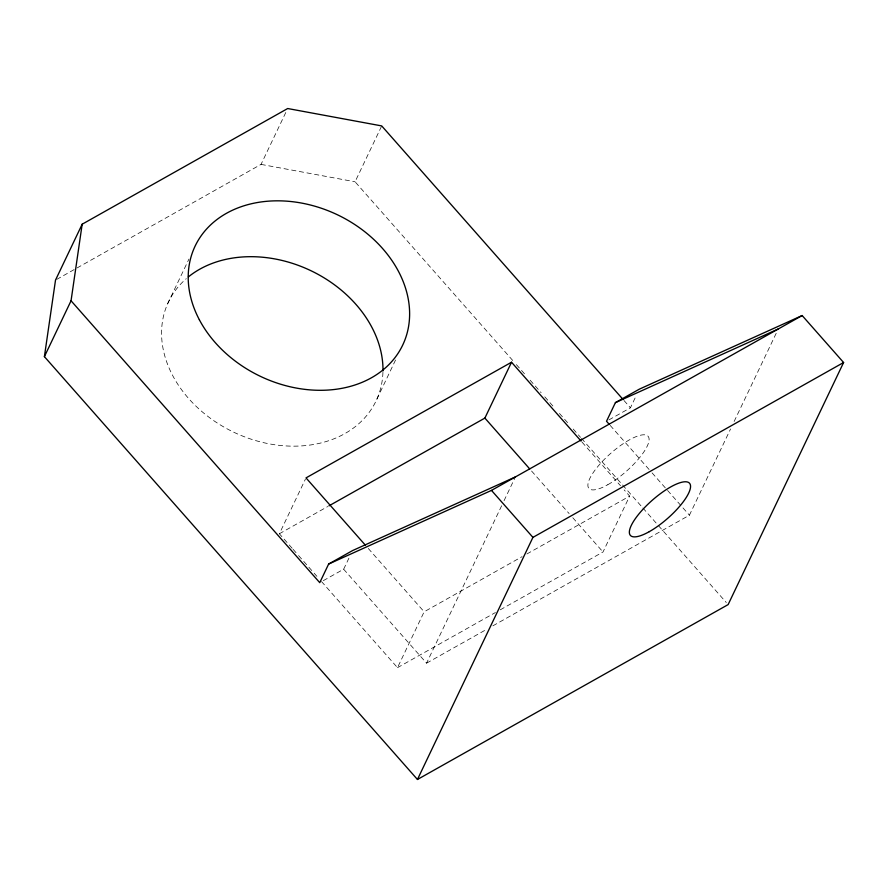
<?xml version="1.0" encoding="UTF-8"?>
<svg xmlns="http://www.w3.org/2000/svg" width="888" height="888" viewBox="0 0 888 888"><rect width="100%" height="100%" fill="white"/><g stroke="black" fill="none" stroke-linecap="round" stroke-linejoin="round"><path stroke-width="0.67" stroke-dasharray="4.44 3.33" d="M167.632 303.774L188.944 259.074M56.732 279.398L261.039 164.391L285.903 112.254M512.72 360.473L355.067 181.785L381.707 125.918M292.185 548.296L279.365 533.766L305.416 479.143M376.912 399.089L395.859 359.363M323.343 580.641L343.656 569.208L350.172 555.555M321.489 581.518L397.502 667.665L424.142 611.799L522.066 556.676M343.656 569.208L426.562 663.17L501.676 505.694M504.051 500.699L514.785 478.199M608.913 419.902L630.425 407.803L636.341 395.382M500.255 609.823L603.019 551.981L629.659 496.115L624.164 489.887M492.873 625.84L689.421 515.207L730.558 428.971M734.132 421.478L777.056 331.49M279.365 533.766L327.716 506.549M526.906 553.957L629.659 496.115M397.502 667.665L495.415 612.542M426.562 663.17L486.846 629.237M261.039 164.391L355.067 181.785M623.998 400.521L630.425 407.803M610.167 425.385L651.159 471.85M652.07 472.882L666.655 489.399M667.565 490.431L689.421 515.207M516.383 364.624L525.552 375.014M530.136 380.208L541.136 392.674M544.799 396.836L553.058 406.182M559.473 413.453L567.721 422.799M573.215 429.037L580.552 437.351M581.462 438.383L641.969 506.959M642.879 507.992L657.553 524.619M658.463 525.652L726.295 602.53M582.04 442.146L620.501 485.736M531.579 471.029L569.13 513.586M572.793 517.737L603.019 551.981M368.287 548.484L424.142 611.799M293.096 549.339L297.68 554.534M298.59 555.566L313.242 572.172M314.163 573.215L316.905 576.323M382.939 372.294A114.996 89.499 25.5 0 1 233.833 432.245A114.996 89.499 25.5 0 1 186.291 278.654M607.847 484.682A39.427 11.888 -41.4 0 0 648.662 437.174A39.427 11.888 -41.4 0 0 599 465.134A39.427 11.888 -41.4 0 0 607.847 484.682"/><path stroke-width="1.33" d="M609.257 424.353L606.526 421.245L615.406 402.63L639.305 389.177L802.153 315.54L843.6 362.515L728.127 604.606L417.46 779.475L44.4 356.643L55.522 280.075L82.173 224.209L287.69 108.525L381.707 125.918L623.076 399.478M44.4 356.643L71.051 300.777L82.173 224.209M515.384 476.945L352.536 550.593L328.638 564.047L319.758 582.661L71.051 300.777M328.926 505.871L484.881 418.093L511.521 362.226L581.118 441.103M417.46 779.475L532.933 537.384L843.6 362.515M511.521 362.226L306.005 477.899L365.534 545.365M328.638 564.047L491.486 490.398L802.153 315.54M615.406 402.63L778.254 328.982M484.881 418.093L529.748 468.953M491.486 490.398L532.933 537.384M188.367 276.912A114.996 89.499 25.5 0 1 311.477 270.973A114.996 89.499 25.5 0 1 382.972 370.951M199.356 319.758A114.996 89.499 25.5 0 0 390.631 362.792A114.996 89.499 25.5 0 0 306.771 204.14A114.996 89.499 25.5 0 0 199.356 319.758M649.295 531.657A39.427 11.888 -41.4 0 0 690.12 484.16A39.427 11.888 -41.4 0 0 640.448 512.121A39.427 11.888 -41.4 0 0 649.295 531.657"/></g></svg>
